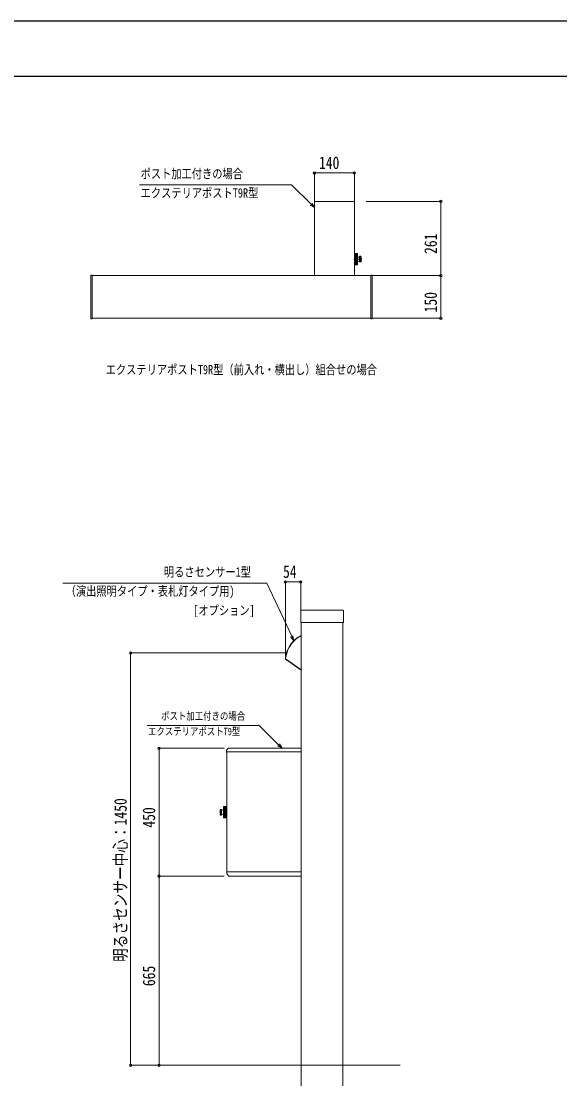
# Model space of a CAD drawing. Units: millimetres, scale not verified. Extents: x -4208 to 4205, y -2972 to 2970.
# Drawn here: x 10 to 1904, y -750 to 2970 of the extents above; entities that cross this region are included whole.
import ezdxf
from ezdxf.enums import TextEntityAlignment as Align

# ---------------------------------------------------------------- set-up
doc = ezdxf.new("R2010")
doc.units = ezdxf.units.MM
doc.header["$LTSCALE"] = 10
for name, color, linetype, lineweight in [('0-1_USER1', 92, 'Continuous', 18), ('0-2_YKK_13', 120, 'Continuous', 18), ('0-3_YKK_A1', 120, 'Continuous', 18), ('0-4_YKK_D', 200, 'Continuous', 18), ('0-6_YSS_K', 92, 'Continuous', 18)]:
    doc.layers.add(name, color=color, linetype=linetype, lineweight=lineweight)
doc.layers.add('0-5_YKK_ZWAK', color=134, linetype='Continuous')
doc.styles.add('ＭＳ ゴシック', font='')
doc.styles.get('ＭＳ ゴシック').set_extended_font_data('MS Gothic')

msp = doc.modelspace()

# ---------------------------------------------------------------- linework, layer by layer
at = {"layer": '0-2_YKK_13'}
for p, q in [((939.48, 725.86), (995.02, 686.98)), ((940.04, 726.68), (939.76, 726.28)), ((940.04, 726.68), (995.02, 688.19))]:
    msp.add_line(p, q, dxfattribs=at)
for points in [[(995.02, 808.28), (990.72, 806.12), (983.73, 801.85), (977.12, 797.02), (970.94, 791.67), (965.22, 785.82), (960, 779.52), (955.32, 772.81), (951.21, 765.74), (947.7, 758.35), (944.8, 750.7), (942.56, 742.83), (940.96, 734.81), (940.04, 726.68)], [(939.06, 726.75), (939.11, 726.75), (940.04, 726.68)], [(939.76, 726.28), (939.64, 726.11), (939.55, 725.98), (939.5, 725.89), (939.48, 725.86)]]:
    msp.add_lwpolyline(points, dxfattribs=at)
for centre, radius, start, end in [((1038.8, 719.57), 100, 115.96404, 175.87927), ((1038.8, 719.57), 100, 175.98344, 176.20478), ((940.06, 726.68), 1, 175.87927, 235)]:
    msp.add_arc(centre, radius, start, end, dxfattribs=at)
at = {"layer": '0-3_YKK_A1'}
for p, q in [((1041.52, 2075), (1041.52, 2335.2)), ((1180.72, 2336), (1042.32, 2336)), ((1180.72, 2335.2), (1042.32, 2335.2)), ((1181.52, 2335.2), (1181.52, 2075)), ((1208.35, 2133), (1180.04, 2133)), ((1182.02, 2153.5), (1181.52, 2153.5)), ((1182.02, 2112.5), (1182.02, 2153.5)), ((1182.02, 2153), (1183.02, 2153)), ((1183.52, 2152.5), (1191.82, 2152.5)), ((1191.93, 2152.49), (1183.52, 2152.49)), ((1191.92, 2152.49), (1183.52, 2152.49)), ((1183.52, 2113.5), (1183.52, 2152.49)), ((1192.1, 2152.46), (1183.52, 2152.46)), ((1192.29, 2152.38), (1183.52, 2152.38)), ((1192.45, 2152.28), (1183.52, 2152.28)), ((1192.61, 2152.12), (1183.52, 2152.12)), ((1192.71, 2151.95), (1183.52, 2151.95)), ((1192.8, 2151.71), (1183.52, 2151.71)), ((1192.82, 2151.48), (1183.52, 2151.48)), ((1192.82, 2151.16), (1183.52, 2151.16)), ((1192.82, 2150.86), (1183.52, 2150.86)), ((1192.82, 2150.47), (1183.52, 2150.47)), ((1192.82, 2150.11), (1183.52, 2150.11)), ((1192.82, 2149.65), (1183.52, 2149.65)), ((1192.82, 2149.23), (1183.52, 2149.23)), ((1192.82, 2148.7), (1183.52, 2148.7)), ((1192.82, 2148.23), (1183.52, 2148.23)), ((1192.82, 2147.64), (1183.52, 2147.64)), ((1192.82, 2147.11), (1183.52, 2147.11)), ((1192.82, 2146.46), (1183.52, 2146.46)), ((1192.82, 2145.88), (1183.52, 2145.88)), ((1192.82, 2145.18), (1183.52, 2145.18)), ((1192.82, 2144.56), (1183.52, 2144.56)), ((1192.82, 2143.8), (1183.52, 2143.8)), ((1192.82, 2143.15), (1183.52, 2143.15)), ((1192.82, 2142.35), (1183.52, 2142.35)), ((1192.82, 2141.66), (1183.52, 2141.66)), ((1192.82, 2140.82), (1183.52, 2140.82)), ((1192.82, 2140.1), (1183.52, 2140.1)), ((1192.82, 2139.23), (1183.52, 2139.23)), ((1192.82, 2138.49), (1183.52, 2138.49)), ((1192.82, 2137.6), (1183.52, 2137.6)), ((1192.82, 2136.84), (1183.52, 2136.84)), ((1192.82, 2135.93), (1183.52, 2135.93)), ((1192.82, 2135.16), (1183.52, 2135.16)), ((1192.82, 2134.24), (1183.52, 2134.24)), ((1192.82, 2133.46), (1183.52, 2133.46)), ((1192.82, 2132.54), (1183.52, 2132.54)), ((1192.82, 2131.76), (1183.52, 2131.76)), ((1192.82, 2130.84), (1183.52, 2130.84)), ((1192.82, 2130.07), (1183.52, 2130.07)), ((1192.82, 2129.16), (1183.52, 2129.16)), ((1192.82, 2128.4), (1183.52, 2128.4)), ((1192.82, 2127.51), (1183.52, 2127.51)), ((1192.82, 2126.77), (1183.52, 2126.77)), ((1192.82, 2125.9), (1183.52, 2125.9)), ((1192.82, 2125.18), (1183.52, 2125.18)), ((1192.82, 2124.34), (1183.52, 2124.34)), ((1192.82, 2123.65), (1183.52, 2123.65)), ((1192.82, 2122.85), (1183.52, 2122.85)), ((1192.82, 2122.2), (1183.52, 2122.2)), ((1192.82, 2121.44), (1183.52, 2121.44)), ((1192.82, 2120.82), (1183.52, 2120.82)), ((1192.82, 2114.5), (1192.82, 2151.5)), ((1192.92, 2123.2), (1192.92, 2142.8)), ((1199.52, 2123.5), (1199.52, 2142.5)), ((1204.02, 2143), (1200.02, 2143)), ((1204.74, 2142.69), (1200.02, 2142.69)), ((1200.02, 2142.01), (1200.02, 2142.69)), ((1205.02, 2142.01), (1200.02, 2142.01)), ((1205.02, 2141.26), (1200.02, 2141.26)), ((1205.02, 2138.83), (1200.02, 2138.83)), ((1200.02, 2137.12), (1200.02, 2138.83)), ((1205.02, 2137.12), (1200.02, 2137.12)), ((1205.02, 2135.7), (1200.02, 2135.7)), ((1200.02, 2133.75), (1200.02, 2135.7)), ((1205.02, 2133.75), (1200.02, 2133.75)), ((1200.02, 2132.25), (1200.02, 2130.3)), ((1205.02, 2132.25), (1200.02, 2132.25)), ((1205.02, 2130.3), (1200.02, 2130.3)), ((1205.02, 2127.17), (1200.02, 2127.17)), ((1205.02, 2126.01), (1200.02, 2126.01)), ((1200.02, 2126.01), (1200.02, 2124.74)), ((1205.02, 2124.74), (1200.02, 2124.74)), ((1205.02, 2123.99), (1200.02, 2123.99)), ((1200.02, 2123.99), (1200.02, 2123.31)), ((1204.74, 2123.31), (1200.02, 2123.31)), ((1204.02, 2123), (1200.02, 2123)), ((1205.02, 2124), (1205.02, 2142)), ((1182.02, 2112.5), (1181.52, 2112.5)), ((1182.02, 2113), (1183.02, 2113)), ((1192.82, 2120.12), (1183.52, 2120.12)), ((1192.82, 2119.54), (1183.52, 2119.54)), ((1192.82, 2118.89), (1183.52, 2118.89)), ((1192.82, 2118.36), (1183.52, 2118.36)), ((1192.82, 2117.77), (1183.52, 2117.77)), ((1192.82, 2117.3), (1183.52, 2117.3)), ((1192.82, 2116.77), (1183.52, 2116.77)), ((1192.82, 2116.35), (1183.52, 2116.35)), ((1192.82, 2115.89), (1183.52, 2115.89)), ((1192.82, 2115.53), (1183.52, 2115.53)), ((1192.82, 2115.14), (1183.52, 2115.14)), ((1192.82, 2114.84), (1183.52, 2114.84)), ((1192.82, 2114.52), (1183.52, 2114.52)), ((1192.8, 2114.29), (1183.52, 2114.29)), ((1192.71, 2114.05), (1183.52, 2114.05)), ((1192.61, 2113.88), (1183.52, 2113.88)), ((1192.45, 2113.72), (1183.52, 2113.72)), ((1192.29, 2113.62), (1183.52, 2113.62)), ((1192.1, 2113.54), (1183.52, 2113.54)), ((1191.92, 2113.51), (1183.52, 2113.51)), ((1183.52, 2113.5), (1191.82, 2113.5)), ((255.02, 1924.08), (255.02, 2075.92)), ((258.96, 2077.1), (255.96, 2076.91)), ((260.02, 2076.1), (260.02, 1923.9)), ((260.02, 2075), (1239.02, 2075)), ((1239.02, 2076.1), (1239.02, 1923.9)), ((1240.08, 2077.1), (1243.08, 2076.91)), ((1244.02, 1924.08), (1244.02, 2075.92)), ((258.96, 1922.9), (255.96, 1923.09)), ((260.02, 1925), (1239.02, 1925)), ((1240.08, 1922.9), (1243.08, 1923.09)), ((993.02, 896.88), (993.02, 855.88)), ((1142.02, 897.88), (994.02, 897.88)), ((1143.02, 855.88), (1143.02, 896.88)), ((994.02, 854.88), (1142.02, 854.88)), ((995.02, 854.88), (995.02, -1152.12)), ((738.79, 412.64), (732.25, 406.11)), ((995.02, 412.88), (739.35, 412.88)), ((732.02, 405.54), (732.02, 399.68)), ((732.02, 399.68), (732.02, 398.68)), ((733.02, 400.58), (732.22, 400.58)), ((732.82, 400.58), (732.82, 399.88)), ((732.82, -21.92), (732.82, 399.88)), ((733.02, 400.88), (733.02, 400.58)), ((733.02, 400.58), (733.02, 400.08)), ((709.32, 196.89), (714.32, 196.89)), ((709.32, 196.88), (709.32, 178.88)), ((709.32, 196.13), (714.32, 196.13)), ((709.32, 194.86), (714.32, 194.86)), ((709.32, 193.71), (714.32, 193.71)), ((709.32, 192), (714.32, 192)), ((709.32, 190.58), (714.32, 190.58)), ((709.32, 188.63), (714.32, 188.63)), ((709.32, 187.12), (714.32, 187.12)), ((709.6, 197.56), (714.32, 197.56)), ((710.32, 197.88), (714.32, 197.88)), ((714.32, 196.89), (714.32, 197.56)), ((714.32, 194.86), (714.32, 196.13)), ((714.32, 192), (714.32, 193.71)), ((714.32, 188.63), (714.32, 190.58)), ((714.32, 187.12), (714.32, 185.17)), ((714.82, 197.38), (714.82, 178.38)), ((721.42, 197.68), (721.42, 178.08)), ((721.52, 206.38), (721.52, 169.38)), ((721.52, 206.35), (730.82, 206.35)), ((721.52, 206.04), (730.82, 206.04)), ((721.52, 205.74), (730.82, 205.74)), ((721.52, 205.35), (730.82, 205.35)), ((721.52, 204.99), (730.82, 204.99)), ((721.52, 204.53), (730.82, 204.53)), ((721.52, 204.11), (730.82, 204.11)), ((721.52, 203.58), (730.82, 203.58)), ((721.52, 203.11), (730.82, 203.11)), ((721.52, 202.51), (730.82, 202.51)), ((721.52, 201.99), (730.82, 201.99)), ((721.52, 201.33), (730.82, 201.33)), ((721.52, 200.76), (730.82, 200.76)), ((721.52, 200.05), (730.82, 200.05)), ((721.52, 199.43), (730.82, 199.43)), ((721.52, 198.68), (730.82, 198.68)), ((721.52, 198.02), (730.82, 198.02)), ((721.52, 197.22), (730.82, 197.22)), ((721.52, 196.53), (730.82, 196.53)), ((721.52, 195.7), (730.82, 195.7)), ((721.52, 194.98), (730.82, 194.98)), ((721.52, 194.11), (730.82, 194.11)), ((721.52, 193.37), (730.82, 193.37)), ((721.52, 192.48), (730.82, 192.48)), ((721.52, 191.71), (730.82, 191.71)), ((721.52, 190.81), (730.82, 190.81)), ((721.52, 190.03), (730.82, 190.03)), ((721.52, 189.12), (730.82, 189.12)), ((721.52, 188.34), (730.82, 188.34)), ((721.52, 187.42), (730.82, 187.42)), ((721.52, 186.64), (730.82, 186.64)), ((721.54, 206.59), (730.82, 206.59)), ((721.63, 206.83), (730.82, 206.83)), ((721.73, 206.99), (730.82, 206.99)), ((721.89, 207.15), (730.82, 207.15)), ((722.05, 207.26), (730.82, 207.26)), ((722.24, 207.34), (730.82, 207.34)), ((722.42, 207.37), (730.82, 207.37)), ((730.82, 207.38), (722.52, 207.38)), ((730.82, 207.38), (730.82, 168.38)), ((732.32, 207.88), (731.32, 207.88)), ((732.32, 208.38), (732.82, 208.38)), ((732.32, 167.38), (732.32, 208.38)), ((709.32, 185.17), (714.32, 185.17)), ((709.32, 183.76), (714.32, 183.76)), ((709.32, 182.04), (714.32, 182.04)), ((709.32, 179.62), (714.32, 179.62)), ((709.32, 178.86), (714.32, 178.86)), ((709.6, 178.19), (714.32, 178.19)), ((710.32, 177.88), (714.32, 177.88)), ((714.32, 183.76), (714.32, 182.04)), ((714.32, 178.86), (714.32, 178.19)), ((721.52, 185.72), (730.82, 185.72)), ((721.52, 184.94), (730.82, 184.94)), ((721.52, 184.04), (730.82, 184.04)), ((721.52, 183.28), (730.82, 183.28)), ((721.52, 182.39), (730.82, 182.39)), ((721.52, 181.64), (730.82, 181.64)), ((721.52, 180.78), (730.82, 180.78)), ((721.52, 180.05), (730.82, 180.05)), ((721.52, 179.22), (730.82, 179.22)), ((721.52, 178.53), (730.82, 178.53)), ((721.52, 177.73), (730.82, 177.73)), ((721.52, 177.07), (730.82, 177.07)), ((721.52, 176.32), (730.82, 176.32)), ((721.52, 175.7), (730.82, 175.7)), ((721.52, 174.99), (730.82, 174.99)), ((721.52, 174.42), (730.82, 174.42)), ((721.52, 173.77), (730.82, 173.77)), ((721.52, 173.24), (730.82, 173.24)), ((721.52, 172.65), (730.82, 172.65)), ((721.52, 172.17), (730.82, 172.17)), ((721.52, 171.64), (730.82, 171.64)), ((721.52, 171.22), (730.82, 171.22)), ((721.52, 170.76), (730.82, 170.76)), ((721.52, 170.4), (730.82, 170.4)), ((721.52, 170.01), (730.82, 170.01)), ((721.52, 169.71), (730.82, 169.71)), ((721.52, 169.4), (730.82, 169.4)), ((721.54, 169.16), (730.82, 169.16)), ((721.63, 168.93), (730.82, 168.93)), ((721.73, 168.76), (730.82, 168.76)), ((721.89, 168.6), (730.82, 168.6)), ((722.05, 168.5), (730.82, 168.5)), ((722.24, 168.42), (730.82, 168.42)), ((722.41, 168.38), (730.82, 168.38)), ((722.42, 168.38), (730.82, 168.38)), ((730.82, 168.38), (722.52, 168.38)), ((732.32, 167.88), (731.32, 167.88)), ((732.32, 167.38), (732.82, 167.38)), ((733.62, -21.92), (732.82, -21.92)), ((732.82, -23.92), (732.82, -21.92)), ((732.82, -24.92), (732.82, -23.92)), ((732.82, -24.92), (733.62, -24.92)), ((733.62, -21.92), (733.81, -21.92)), ((733.82, -22.12), (733.62, -22.12)), ((733.62, -29.79), (733.62, -24.51)), ((995.02, -22.12), (733.82, -22.12)), ((740.39, -36.89), (733.85, -30.36)), ((995.02, -37.12), (740.95, -37.12))]:
    msp.add_line(p, q, dxfattribs=at)
for points in [[(1205.02, 2139.99), (1200.02, 2139.99), (1200.02, 2141.26)], [(1205.02, 2128.88), (1200.02, 2128.88), (1200.02, 2127.17)], [(1141.02, 854.88), (1141.02, -1152.12), (995.02, -1152.12)], [(733.82, 400.08), (995.02, 400.08), (733.02, 400.08)], [(709.32, 180.89), (714.32, 180.89), (714.32, 179.62)], [(733.62, -24.51), (733.62, -23.92), (733.62, -21.92)]]:
    msp.add_lwpolyline(points, dxfattribs=at)
for centre, radius, start, end in [((1042.32, 2335.2), 0.8, 90, 180), ((1180.72, 2335.2), 0.8, 0, 90), ((1183.02, 2152.5), 0.5, 0, 90), ((1191.82, 2151.5), 1, 0, 90), ((1192.72, 2142.8), 0.2, 0, 60), ((1192.72, 2123.2), 0.2, 300, 0), ((1195.13, 2148.19), 8, 253.95721, 303.27409), ((1193.42, 2140.89), 0.5, 180, 256.81404), ((1193.42, 2125.11), 0.5, 103.18596, 180), ((1195.13, 2117.81), 8, 56.72591, 103.18596), ((1200.02, 2142.5), 0.5, 90, 180), ((1200.02, 2123.5), 0.5, 180, 270), ((1204.02, 2142), 1, 0, 90), ((1204.02, 2124), 1, 270, 0), ((1183.02, 2113.5), 0.5, 270, 0), ((1191.82, 2114.5), 1, 270, 0), ((256.02, 2075.92), 1, 93.5, 180), ((259.02, 2076.1), 1, 0, 93.5), ((1240.02, 2076.1), 1, 86.5, 180), ((1243.02, 2075.92), 1, 0, 86.5), ((256.02, 1924.08), 1, 180, 266.5), ((259.02, 1923.9), 1, 266.5, 360), ((1240.02, 1923.9), 1, 180, 273.5), ((1243.02, 1924.08), 1, 273.5, 0), ((994.02, 896.88), 1, 90, 180), ((1142.02, 896.88), 1, 0, 90), ((994.02, 855.88), 1, 180, 270), ((1142.02, 855.88), 1, 270, 0), ((739.35, 412.08), 0.8, 90, 135), ((732.82, 405.54), 0.8, 135, 180), ((732.82, 398.68), 0.8, 180, 270), ((710.32, 196.88), 1, 90, 180), ((714.32, 197.38), 0.5, 0, 90), ((719.21, 203.06), 8, 236.72591, 283.18596), ((720.92, 195.76), 0.5, 283.18596, 0), ((721.62, 197.68), 0.2, 120, 180), ((722.52, 206.38), 1, 90, 180), ((731.32, 207.38), 0.5, 90, 180), ((710.32, 178.88), 1, 180, 270), ((714.32, 178.38), 0.5, 270, 0), ((719.21, 172.69), 8, 76.81404, 123.27409), ((720.92, 179.99), 0.5, 0, 76.81404), ((721.62, 178.08), 0.2, 180, 240), ((722.52, 169.38), 1, 180, 270), ((731.32, 168.38), 0.5, 180, 270), ((734.42, -29.79), 0.8, 180, 225), ((740.95, -36.32), 0.8, 225, 270)]:
    msp.add_arc(centre, radius, start, end, dxfattribs=at)
at = {"layer": '0-4_YKK_D'}
for p, q in [((1041.52, 2336.2), (1041.52, 2437)), ((1181.52, 2436), (1041.52, 2436)), ((1181.52, 2336.2), (1181.52, 2437)), ((1222.64, 2336), (1486.72, 2336)), ((1485.72, 2336), (1485.72, 2075)), ((1245.02, 2075), (1486.72, 2075)), ((1245.02, 2075), (1486.62, 2075)), ((1485.62, 1925), (1485.62, 2075)), ((1245.02, 1925), (1486.62, 1925)), ((939.02, 727.19), (939.02, 998.88)), ((939.02, 997.88), (993.02, 997.88)), ((993.02, 897.88), (993.02, 998.88)), ((937.27, 747.88), (394.02, 747.88)), ((395.02, 747.88), (395.02, -702.12)), ((723.82, 412.88), (494.02, 412.88)), ((495.02, -37.12), (495.02, 412.88)), ((723.82, -37.12), (494.02, -37.12)), ((723.82, -37.12), (494.02, -37.12)), ((495.02, -702.12), (495.02, -37.12)), ((944.62, -702.12), (394.02, -702.12)), ((723.82, -702.12), (494.02, -702.12))]:
    msp.add_line(p, q, dxfattribs=at)
for points in [[(1041.52, 2314.23), (1029.44, 2326.19), (960.9, 2394.11), (425.65, 2394.11)], [(1026.24, 2322.96), (1041.52, 2314.23), (1032.65, 2329.43)], [(968.8, 790.98), (961.59, 806.37), (874.18, 993.03), (156.62, 993.03)], [(965.71, 808.31), (968.8, 790.98), (957.46, 804.44)], [(927.19, 412.88), (915.11, 424.84), (846.57, 492.76), (453.01, 492.76)], [(911.9, 421.61), (927.19, 412.88), (918.32, 428.08)]]:
    msp.add_lwpolyline(points, dxfattribs=at)
for centre in [(1041.52, 2436), (1181.52, 2436), (1485.72, 2336), (1485.62, 2075), (1485.72, 2075), (1485.62, 1925), (939.02, 997.88), (993.02, 997.88), (395.02, 747.88), (495.02, 412.88), (495.02, -37.12), (495.02, -37.12), (395.02, -702.12), (495.02, -702.12)]:
    msp.add_circle(centre, 4.25, dxfattribs=at)
at = {"layer": '0-5_YKK_ZWAK'}
msp.add_line((3895.02, 2775), (-3904.98, 2775), dxfattribs=at)
msp.add_lwpolyline([(-4205, -2970), (4205, -2970), (4205, 2970), (-4205, 2970)], close=True, dxfattribs=at)
at = {"layer": '0-6_YSS_K'}
msp.add_line((1343.02, -702.12), (693.02, -702.12), dxfattribs=at)

# ---------------------------------------------------------------- texts
at = {"layer": '0-1_USER1', "style": 'ＭＳ ゴシック', "width": 0.8}
msp.add_text('エクステリアポストT9R型（前入れ・横出し）組合せの場合', height=32.99, dxfattribs=at).set_placement((307.27, 1718.08), align=Align.BOTTOM_LEFT)
at = {"layer": '0-4_YKK_D', "style": 'ＭＳ ゴシック', "width": 0.8}
for s, height, p in [('140', 43.99, (1057.12, 2436.8)), ('ポスト加工付きの場合', 32.99, (430.07, 2407.06)), ('エクステリアポストT9R型', 32.99, (430.07, 2339.56)), ('\u3000明るさセンサー1型', 32.99, (476.01, 1006.55)), ('54', 43.99, (930.82, 998.68)), ('（演出照明タイプ・表札灯タイプ用)', 32.99, (166.41, 939.05)), ('[オプション]', 32.99, (615.21, 871.55)), ('ポスト加工付きの場合', 26.39, (502.08, 504.71)), ('エクステリアポストT9型', 26.39, (456, 450.71))]:
    msp.add_text(s, height=height, dxfattribs=at).set_placement(p, align=Align.BOTTOM_LEFT)
for s, p in [('261', (1484.92, 2151.1)), ('150', (1484.82, 1945.6)), ('明るさセンサー中心：1450', (394.22, -338.72)), ('450', (494.22, 133.48)), ('665', (494.22, -424.02))]:
    msp.add_text(s, height=43.99, rotation=90, dxfattribs=at).set_placement(p, align=Align.BOTTOM_LEFT)

doc.saveas('drawing.dxf')
